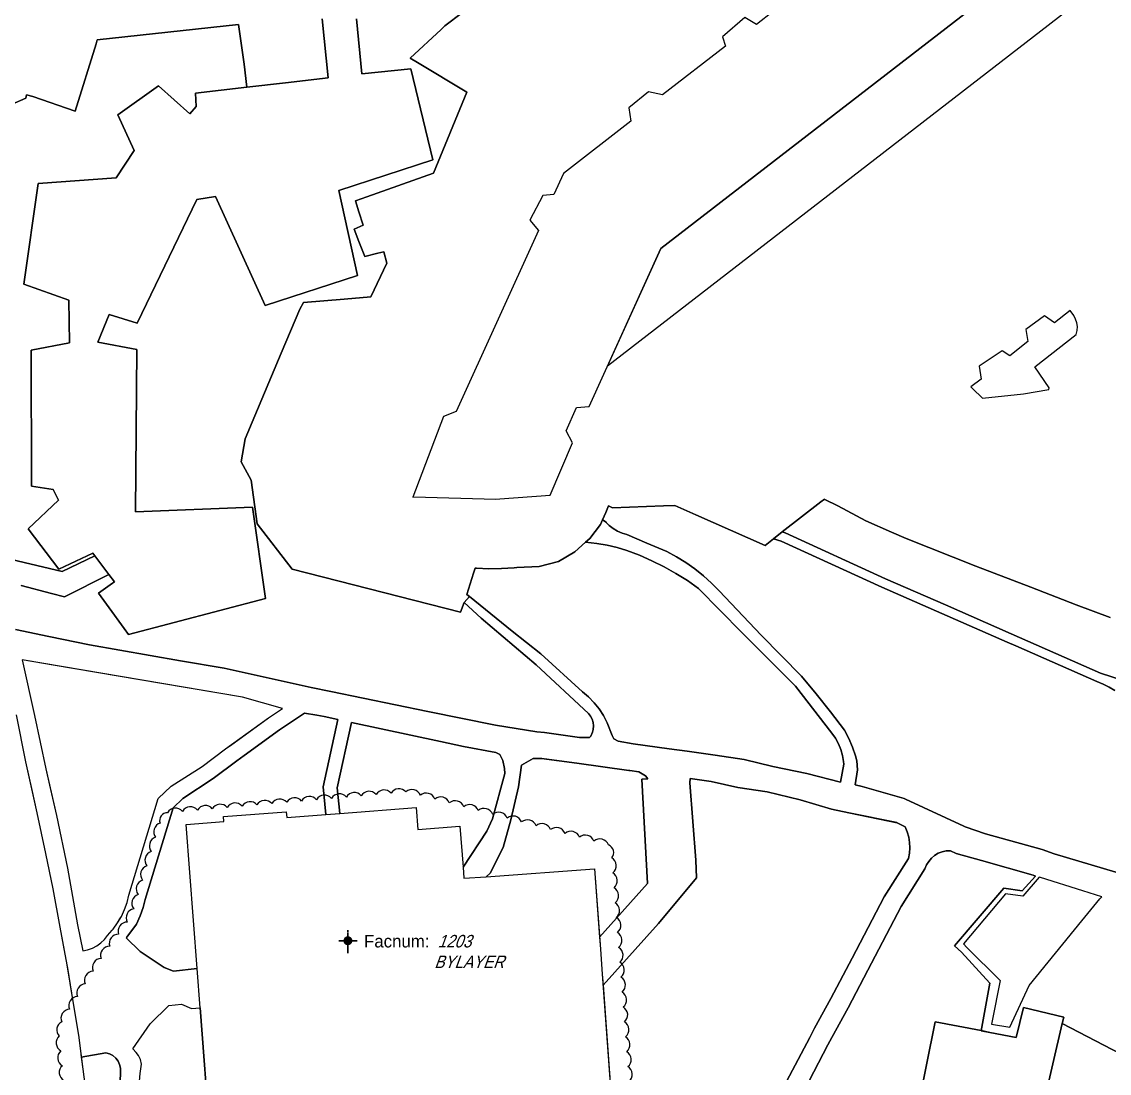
# Model space of a CAD drawing. Header units: inches. Extents: x 1273557 to 1282364, y 239587 to 246310.
# Drawn here: x 1277846.5 to 1278210.1, y 242795.3 to 243147 of the extents above; entities that cross this region are included whole.
import ezdxf
from ezdxf.enums import TextEntityAlignment as Align

# ---------------------------------------------------------------- set-up
doc = ezdxf.new("R2010")
doc.units = ezdxf.units.IN
doc.header["$MEASUREMENT"] = 0
doc.linetypes.add('DASHED2', pattern=[0.375, 0.25, -0.125])
doc.layers.add('BLDG-DATA', color=159, linetype='DASHED2', lineweight=30)
for name, color, linetype in [('BLDG-UW', 231, 'Continuous'), ('GRASS', 3, 'Continuous'), ('PATH', 253, 'Continuous'), ('PATH-ISLAND', 252, 'Continuous'), ('PRKG-UW', 6, 'Continuous'), ('PRKG-UW-ISLAND', 40, 'Continuous'), ('PRKG-UW-UG', 30, 'Continuous'), ('REV-2013', 1, 'Continuous'), ('STREET-UW', 50, 'Continuous')]:
    doc.layers.add(name, color=color, linetype=linetype)
doc.styles.add('SS_LITE', font='FRABK.TTF', dxfattribs={"height": 16})

# ---------------------------------------------------------------- blocks, each defined once
blk = doc.blocks.new('*U1')
for p, q in [((-3.08, 0), (3.08, 0)), ((0, 3.55), (0, -4.2))]:
    blk.add_line(p, q)
at = {"const_width": 1.5}
blk.add_lwpolyline([(-0.75, 0, 1), (0.75, 0, 1)], format="xyb", close=True, dxfattribs=at)
at = {"layer": 'BLDG-DATA', "color": 1, "style": 'SS_LITE'}
blk.add_text('Facnum:', height=4.2, dxfattribs=at).set_placement((27.26, -2.25), align=Align.RIGHT)
at = {"layer": 'BLDG-DATA', "color": 7, "style": 'SS_LITE', "oblique": 20, "width": 0.9, "flags": 8}
for tag, p in [('FACNUM', (29.98, -2.25)), ('OBJECT', (28.84, -9.16))]:
    blk.add_attdef(tag, p, '', height=4.2, dxfattribs=at)

msp = doc.modelspace()

# ---------------------------------------------------------------- linework, layer by layer
at = {"layer": 'BLDG-UW'}
for points in [[(1277946.94, 243148.01), (1277948.92, 243128.24), (1277948.92, 243128.24), (1277948.92, 243128.24), (1277934.65, 243126.58), (1277921.75, 243125.08), (1277904.54, 243123.07), (1277904.78, 243118.67), (1277902.72, 243116.2), (1277902.72, 243116.2), (1277892.17, 243125.61), (1277878.56, 243115.84), (1277884.03, 243103.99), (1277877.99, 243094.85), (1277851.92, 243092.94), (1277847.19, 243059.18), (1277862.15, 243053.91), (1277862.15, 243053.91), (1277862.15, 243053.91), (1277862.45, 243039.59), (1277849.63, 243037.15), (1277849.68, 242991.65), (1277856.96, 242990.51), (1277858.77, 242986.97), (1277848.61, 242977.44), (1277858.91, 242963.95), (1277870.19, 242969.24), (1277870.88, 242968.33), (1277875.6, 242962.07), (1277877.43, 242959.64), (1277876.85, 242959.23), (1277872.14, 242955.9), (1277875.72, 242950.92), (1277880.66, 242944.06), (1277882.13, 242942.01), (1277882.13, 242942.01), (1277927.98, 242954.04), (1277923.62, 242984.64), (1277884.5, 242983.1), (1277884.5, 242983.1), (1277884.5, 242983.1), (1277884.92, 243037.4), (1277871.87, 243039.88), (1277875.64, 243049.12), (1277875.64, 243049.12), (1277875.64, 243049.12), (1277885.11, 243046.15), (1277904.98, 243087.5), (1277911.29, 243088.58), (1277911.29, 243088.58), (1277911.29, 243088.58), (1277927.87, 243052.12), (1277958.78, 243062.13), (1277952.52, 243090.59), (1277952.52, 243090.59), (1277952.52, 243090.59), (1277983.88, 243100.86), (1277976.61, 243131.31), (1277960.21, 243129.55), (1277958.39, 243147.97)], [(1277909.36, 242774.63), (1277906.1, 242817.22), (1277905.1, 242830.28), (1277901.4, 242878.48), (1277914.09, 242879.45), (1277913.96, 242881.15), (1277934.91, 242882.75), (1277935.06, 242880.87), (1277948.14, 242881.87), (1277952.8, 242882.23), (1277978.35, 242884.18), (1277978.91, 242876.81), (1277993, 242877.89), (1277994.05, 242864.19), (1277994.33, 242860.51), (1278001.74, 242861.05), (1278038.01, 242863.68), (1278039.96, 242836.84), (1278040.57, 242828.4), (1278045, 242767.46)], [(1278188.08, 242784.96), (1278194.39, 242811.93), (1278194.9, 242814.09), (1278181.39, 242817.28), (1278179.03, 242807.28), (1278170.2, 242808.98), (1278167.27, 242809.55), (1278151.91, 242812.52), (1278143.38, 242770.41)]]:
    msp.add_lwpolyline(points, dxfattribs=at)
at = {"layer": 'GRASS'}
for points in [[(1277844.35, 242943.71), (1277855.49, 242941.39), (1277869.17, 242938.55), (1277899.49, 242933.28), (1277914.13, 242930.74), (1277943.25, 242924.38), (1277949.83, 242923.02), (1277982.24, 242916.35), (1278004.85, 242911.7), (1278018.73, 242909.46), (1278021.28, 242909.3), (1278032.95, 242907.55), (1278036.3, 242907.64), (1278036.73, 242908.1), (1278037.26, 242909.4), (1278037.51, 242910.33), (1278037.6, 242911.47), (1278037.49, 242912.6), (1278037.18, 242913.69), (1278036.68, 242914.71), (1278036.01, 242915.63), (1278018.53, 242931.88), (1278000.03, 242947.47), (1277994.38, 242952.71), (1277993.2, 242949.55), (1277936.89, 242963.85), (1277925.2, 242979.12), (1277923.18, 242993.63), (1277919.84, 242999.8), (1277921.14, 243007.52), (1277933.25, 243036.19), (1277939.45, 243050.87), (1277940.73, 243053.09), (1277954.25, 243054.26), (1277963.23, 243055.03), (1277968.55, 243066.24), (1277967.51, 243070.08), (1277965.57, 243069.58), (1277961.19, 243068.44), (1277959.2, 243073.5), (1277957.59, 243077.61), (1277960.65, 243079), (1277959.23, 243083.43), (1277958.04, 243087.15), (1277961.83, 243088.49), (1277984.19, 243096.41), (1277995.26, 243123.43), (1277978.8, 243133.41), (1277976.38, 243134.88), (1277986.66, 243144.43), (1277987.93, 243145.6), (1277993.87, 243150.11)], [(1277838.72, 242968.11), (1277859.94, 242963.17), (1277870.88, 242968.33), (1277870.88, 242968.33), (1277870.19, 242969.24), (1277858.91, 242963.95), (1277848.61, 242977.44), (1277858.77, 242986.97), (1277856.96, 242990.51), (1277849.68, 242991.65), (1277849.63, 243037.15), (1277862.45, 243039.59), (1277862.15, 243053.91), (1277847.19, 243059.18), (1277851.92, 243092.94), (1277877.99, 243094.85), (1277884.03, 243103.99), (1277878.56, 243115.84), (1277892.17, 243125.61), (1277902.72, 243116.2), (1277904.78, 243118.67), (1277904.54, 243123.07), (1277921.76, 243125.08), (1277920.82, 243132.84), (1277918.95, 243146.14), (1277871.73, 243140.91), (1277871.32, 243139.59), (1277864.29, 243117.06), (1277850.17, 243122.06), (1277848.08, 243122.56), (1277847.79, 243121.44), (1277843.26, 243119.48)], [(1277958.39, 243147.97), (1277960.21, 243129.55), (1277976.61, 243131.31), (1277983.88, 243100.86), (1277952.52, 243090.59), (1277958.78, 243062.13), (1277927.87, 243052.12), (1277911.29, 243088.58), (1277904.98, 243087.5), (1277885.11, 243046.15), (1277875.64, 243049.12), (1277871.87, 243039.88), (1277884.92, 243037.4), (1277884.5, 242983.1), (1277923.62, 242984.64), (1277927.98, 242954.04), (1277882.13, 242942.01), (1277880.66, 242944.06), (1277875.72, 242950.92), (1277872.14, 242955.9), (1277876.85, 242959.23), (1277877.43, 242959.64), (1277875.6, 242962.07), (1277860.77, 242954.7), (1277856.45, 242955.82), (1277846.26, 242958.42)], [(1278212.01, 242923.29), (1278210.11, 242924.45), (1278208.1, 242925.4), (1278205.99, 242926.31), (1278178.9, 242938.21), (1278175.98, 242939.49), (1278154.08, 242949.09), (1278134.04, 242957.83), (1278100.44, 242973.23), (1278097.8, 242974.04), (1278095.01, 242971.86), (1278071.9, 242982.06), (1278064.86, 242985.15), (1278061.09, 242985.14), (1278044, 242984.42), (1278042.61, 242985.1), (1278041.72, 242982.87), (1278040.66, 242980.42), (1278041.91, 242979.64), (1278041.86, 242979.52), (1278042.89, 242978.49), (1278044.22, 242977.46), (1278045.67, 242976.6), (1278047.2, 242975.93), (1278048.8, 242975.46), (1278055.47, 242972.57), (1278062.17, 242969.8), (1278065.42, 242968.06), (1278068.55, 242966.12), (1278071.55, 242964.01), (1278074.42, 242961.71), (1278077.14, 242959.24), (1278079.71, 242956.62), (1278093.74, 242941.81), (1278107.23, 242928.12), (1278112.11, 242922.17), (1278116.91, 242916.15), (1278121.63, 242910.04), (1278123.08, 242907.27), (1278124.3, 242904.39), (1278125.28, 242901.42), (1278125.66, 242899.84), (1278125.98, 242896.82), (1278125.14, 242891.81), (1278127.46, 242891.16), (1278141.51, 242887.15), (1278142, 242887.01), (1278161.45, 242877.9), (1278161.93, 242877.73), (1278168.69, 242875.37), (1278187.66, 242870.09), (1278191.67, 242868.65), (1278212.28, 242862.59)], [(1278210.45, 242947.77), (1278199.1, 242952.03), (1278183.91, 242957.91), (1278165.46, 242964.89), (1278142.18, 242974.11), (1278137.31, 242976.29), (1278128.77, 242980.11), (1278119.39, 242985.1), (1278114.99, 242987.26), (1278114.85, 242987.34), (1278113.62, 242986.4), (1278100.79, 242976.38), (1278101.74, 242976.06), (1278135.31, 242960.67), (1278155.33, 242951.94), (1278177.26, 242942.32), (1278180.15, 242941.06), (1278207.24, 242929.16), (1278214.74, 242926.71)], [(1278099.34, 242787.07), (1278109.96, 242807.29), (1278111.59, 242810.4), (1278117, 242820.28), (1278124.09, 242833.81), (1278134.85, 242854.32), (1278142.93, 242867.17), (1278143.27, 242868.93), (1278143.4, 242870.72), (1278143.33, 242872.51), (1278143.06, 242874.29), (1278142.58, 242876.02), (1278141.91, 242877.69), (1278139.23, 242879.1), (1278139.06, 242879.14), (1278123.02, 242882.4), (1278117.21, 242883.66), (1278106.72, 242886.71), (1278095.77, 242889.44), (1278085.92, 242890.91), (1278076.98, 242892.92), (1278069.92, 242893.93), (1278069.9, 242892.49), (1278071.83, 242866.52), (1278072.14, 242860.66), (1278059.42, 242845.34), (1278040.83, 242824.79), (1278045, 242767.46)], [(1278143.38, 242770.41), (1278151.91, 242812.52), (1278167.27, 242809.55), (1278167.3, 242809.54), (1278170.17, 242825.39), (1278160.71, 242835.78), (1278158.33, 242837.9), (1278174.89, 242857.22), (1278181.03, 242856.28), (1278185.44, 242861.26), (1278184.65, 242861.51), (1278167.36, 242866.41), (1278158.87, 242868.75), (1278156.99, 242869.74), (1278155.59, 242869.68), (1278154.22, 242869.39), (1278152.92, 242868.87), (1278151.71, 242868.16), (1278150.64, 242867.25), (1278149.73, 242866.18), (1278149.01, 242864.98), (1278148.49, 242863.67), (1278140.55, 242851.04), (1278129.4, 242829.79), (1278122.79, 242817.18), (1278117.38, 242807.3), (1278116.05, 242804.76), (1278105.14, 242783.98)], [(1278278.6, 242781.8), (1278252.21, 242803.45), (1278249.84, 242805.39), (1278244.82, 242809.58), (1278245.22, 242809.72), (1278245.01, 242814.28), (1278240.95, 242814.24), (1278240.06, 242813.56), (1278240.08, 242811.51), (1278234.5, 242811.28), (1278227.01, 242810.98), (1278227.01, 242812.07), (1278225.81, 242813.3), (1278223.06, 242813.47), (1278221.3, 242811.86), (1278221.28, 242808.9), (1278213.92, 242801.74), (1278202.71, 242807.6), (1278194.4, 242811.94), (1278188.08, 242784.96)], [(1277879.42, 242791.12), (1277879.49, 242796.99), (1277879.2, 242798.23), (1277878.65, 242799.38), (1277877.87, 242800.39), (1277876.9, 242801.21), (1277875.77, 242801.82), (1277874.55, 242802.17), (1277866.34, 242800.65), (1277866.86, 242796.64), (1277869.6, 242776.16)]]:
    msp.add_lwpolyline(points, dxfattribs=at)
for points in [[(1278191.77, 243046.3), (1278188.45, 243048.63), (1278182.17, 243044.06), (1278182.86, 243040.11), (1278176.91, 243035.31), (1278174.25, 243036.95), (1278166.61, 243031.85), (1278167.29, 243027.45), (1278163.87, 243024.84), (1278164.34, 243024.32), (1278167.78, 243021.05), (1278181.46, 243022.58), (1278189.93, 243023.98), (1278190, 243024.6), (1278185.26, 243031.6), (1278199.1, 243042.42), (1278199.39, 243043.7), (1278199.45, 243045.02), (1278199.28, 243046.33), (1278198.88, 243047.58), (1278198.27, 243048.75), (1278197.03, 243050.39)], [(1278105.24, 242924.8), (1278087.25, 242942.74), (1278072.77, 242957.46), (1278069.06, 242960.07), (1278065.23, 242962.49), (1278061.27, 242964.72), (1278057.21, 242966.74), (1278053.05, 242968.55), (1278048.81, 242970.15), (1278045.53, 242971.11), (1278042.18, 242971.89), (1278038.79, 242972.47), (1278036.9, 242972.68), (1278034.99, 242972.89), (1278031.41, 242969.75), (1278025.94, 242966.43), (1278019.46, 242964.76), (1278012.05, 242964.47), (1278011.1, 242964.36), (1278006.9, 242964.1), (1278002.69, 242964.04), (1277998.49, 242964.19), (1277998.04, 242964.22), (1277997.49, 242962.56), (1277995.25, 242955.47), (1277996.13, 242954.76), (1278010.5, 242943.22), (1278020.04, 242935.62), (1278033.93, 242922.87), (1278035.97, 242921.16), (1278037.84, 242919.25), (1278039.52, 242917.17), (1278040.98, 242914.93), (1278042.22, 242912.56), (1278043.91, 242908.26), (1278044.44, 242907.21), (1278045.87, 242906.37), (1278050.92, 242905.44), (1278062.97, 242903.81), (1278069.02, 242902.99), (1278078.31, 242901.65), (1278088.05, 242900.19), (1278097.66, 242897.94), (1278108.95, 242895.54), (1278120.21, 242892.63), (1278121.32, 242898.66), (1278121.28, 242899.53), (1278120.93, 242901.58), (1278120.36, 242903.58), (1278119.56, 242905.51), (1278118.55, 242907.33), (1278117.34, 242909.02)], [(1277892.1, 242887.15), (1277896.47, 242891.31), (1277906.74, 242897.92), (1277914.63, 242903.8), (1277928.92, 242914.14), (1277933.62, 242917.32), (1277920.23, 242921.12), (1277846.63, 242933.56), (1277850.68, 242914.99), (1277854.52, 242897.13), (1277858.04, 242881.56), (1277861.75, 242863.89), (1277865.12, 242844.98), (1277866.83, 242836.26), (1277868.48, 242836.58), (1277870.07, 242837.13), (1277871.56, 242837.9), (1277872.92, 242838.87), (1277874.13, 242840.03), (1277875.15, 242841.34), (1277876.7, 242843.14), (1277877.06, 242843.51), (1277878.51, 242845.56), (1277879.76, 242847.74), (1277880.81, 242850.04), (1277881.66, 242852.42), (1277882.28, 242854.88)], [(1277948.14, 242881.87), (1277947.24, 242891.08), (1277952.12, 242913.63), (1277947.62, 242914.59), (1277945.17, 242915.12), (1277940.98, 242915.76), (1277932.65, 242910.12), (1277918.36, 242899.78), (1277910.47, 242893.9), (1277900.37, 242887.21), (1277897.08, 242884.08), (1277887.73, 242853.36), (1277887.07, 242850.78), (1277886.06, 242847.91), (1277884.79, 242845.15), (1277884.63, 242844.88), (1277881.65, 242840.81), (1277881.39, 242840.56), (1277886.07, 242836.05), (1277894.07, 242830.69), (1277897.23, 242829.48), (1277905.1, 242830.28), (1277901.4, 242878.48), (1277914.09, 242879.45), (1277913.96, 242881.15), (1277934.91, 242882.75), (1277935.06, 242880.87)], [(1277978.35, 242884.18), (1277978.91, 242876.81), (1277993, 242877.89), (1277994.05, 242864.19), (1277994.05, 242864.19), (1278002, 242876.26), (1278003.89, 242880.37), (1278007.95, 242895.55), (1278007.88, 242897.24), (1278007.38, 242899.95), (1278006.31, 242901.88), (1278004.97, 242902.59), (1277994.13, 242904.64), (1277986.44, 242906.28), (1277956.69, 242912.65), (1277951.96, 242890.81), (1277952.8, 242882.23)], [(1278053.81, 242893.68), (1278055.78, 242893.79), (1278054.99, 242894.74), (1278052.78, 242896.11), (1278049.8, 242896.55), (1278049.43, 242896.6), (1278032.11, 242898.99), (1278020.33, 242900.53), (1278020.2, 242900.55), (1278017.51, 242900.61), (1278013.53, 242898.35), (1278012.57, 242891.07), (1278009.98, 242880.06), (1278007.41, 242870.85), (1278003.1, 242862.26), (1278003.1, 242862.26), (1278001.74, 242861.05), (1278038.01, 242863.68), (1278039.67, 242840.81), (1278055.68, 242858.77)], [(1278173.63, 242826.37), (1278170.98, 242812.8), (1278170.72, 242811.75), (1278176.88, 242810.68), (1278183.32, 242824.63), (1278200.93, 242846.26), (1278206.95, 242853.6), (1278207.64, 242854.35), (1278201.24, 242856.32), (1278187.11, 242860.74), (1278186.63, 242860.89), (1278181.26, 242854.51), (1278175.45, 242855.33), (1278161.32, 242838.58), (1278162.5, 242837.41)], [(1277906.65, 242762.19), (1277906.6, 242762.19), (1277888, 242762.18), (1277887.54, 242771.52), (1277885.48, 242788.85), (1277886.08, 242795.26), (1277886.49, 242798.29), (1277886.19, 242799.87), (1277885.54, 242801.23), (1277884.67, 242802.26), (1277883.57, 242803.41), (1277889.39, 242811.78), (1277895.6, 242817.93), (1277899.87, 242818.44), (1277903.25, 242816.99), (1277906.1, 242817.22), (1277906.1, 242817.22), (1277909.36, 242774.63), (1277909.6, 242771.52), (1277909.83, 242768.5), (1277906.19, 242768.22)]]:
    msp.add_lwpolyline(points, close=True, dxfattribs=at)
at = {"layer": 'PATH'}
for points in [[(1277843.26, 243119.48), (1277847.79, 243121.44), (1277848.08, 243122.56), (1277850.17, 243122.06), (1277864.29, 243117.06), (1277871.32, 243139.59), (1277871.73, 243140.91), (1277918.95, 243146.14), (1277920.82, 243132.84), (1277921.75, 243125.08), (1277934.65, 243126.58), (1277948.92, 243128.24), (1277946.94, 243148.01)], [(1278212.28, 242862.59), (1278191.67, 242868.65), (1278187.66, 242870.09), (1278168.69, 242875.37), (1278161.93, 242877.73), (1278161.45, 242877.9), (1278142, 242887.01), (1278141.51, 242887.15), (1278127.46, 242891.16), (1278125.14, 242891.81), (1278125.98, 242896.82), (1278125.66, 242899.84), (1278125.28, 242901.42), (1278124.3, 242904.39), (1278123.08, 242907.27), (1278121.63, 242910.04), (1278116.91, 242916.15), (1278112.11, 242922.17), (1278107.23, 242928.12), (1278093.74, 242941.81), (1278079.71, 242956.62), (1278077.14, 242959.24), (1278074.42, 242961.71), (1278071.55, 242964.01), (1278068.55, 242966.12), (1278065.42, 242968.06), (1278062.17, 242969.8), (1278055.47, 242972.57), (1278048.8, 242975.46), (1278047.2, 242975.93), (1278045.67, 242976.6), (1278044.22, 242977.46), (1278042.89, 242978.49), (1278041.86, 242979.52), (1278041.91, 242979.64), (1278040.66, 242980.42), (1278040, 242978.89), (1278036.44, 242974.17), (1278034.99, 242972.89), (1278036.9, 242972.68), (1278038.79, 242972.47), (1278042.18, 242971.89), (1278045.53, 242971.11), (1278048.81, 242970.15), (1278053.05, 242968.55), (1278057.21, 242966.74), (1278061.27, 242964.72), (1278065.23, 242962.49), (1278069.06, 242960.07), (1278072.77, 242957.46), (1278087.25, 242942.74), (1278105.24, 242924.8), (1278117.34, 242909.02), (1278118.55, 242907.33), (1278119.56, 242905.51), (1278120.36, 242903.58), (1278120.93, 242901.58), (1278121.28, 242899.53), (1278121.32, 242898.66), (1278120.21, 242892.63), (1278108.95, 242895.54), (1278097.66, 242897.94), (1278088.05, 242900.19), (1278078.31, 242901.65), (1278069.02, 242902.99), (1278062.97, 242903.81), (1278050.92, 242905.44), (1278045.87, 242906.37), (1278044.44, 242907.21), (1278043.91, 242908.26), (1278042.22, 242912.56), (1278040.98, 242914.93), (1278039.52, 242917.17), (1278037.84, 242919.25), (1278035.97, 242921.16), (1278033.93, 242922.87), (1278020.04, 242935.62), (1278010.5, 242943.22), (1277996.13, 242954.76), (1277994.38, 242952.71), (1278000.03, 242947.47), (1278018.53, 242931.88), (1278036.01, 242915.63), (1278036.68, 242914.71), (1278037.18, 242913.69), (1278037.49, 242912.6), (1278037.6, 242911.47), (1278037.51, 242910.33), (1278037.26, 242909.4), (1278036.73, 242908.1), (1278036.3, 242907.64), (1278032.95, 242907.55), (1278021.28, 242909.3), (1278018.73, 242909.46), (1278004.85, 242911.7), (1277982.24, 242916.35), (1277949.83, 242923.02), (1277943.25, 242924.38), (1277914.13, 242930.74), (1277899.49, 242933.28), (1277869.17, 242938.55), (1277855.49, 242941.39), (1277844.35, 242943.71)], [(1278214.74, 242926.71), (1278207.24, 242929.16), (1278180.15, 242941.06), (1278177.26, 242942.32), (1278155.33, 242951.94), (1278135.31, 242960.67), (1278101.74, 242976.06), (1278100.79, 242976.38), (1278097.8, 242974.04), (1278100.44, 242973.23), (1278134.04, 242957.83), (1278154.08, 242949.09), (1278175.98, 242939.49), (1278178.9, 242938.21), (1278205.99, 242926.31), (1278208.1, 242925.4), (1278210.11, 242924.45), (1278212.01, 242923.29)], [(1277846.26, 242958.42), (1277856.45, 242955.82), (1277860.77, 242954.7), (1277875.6, 242962.07), (1277870.88, 242968.33), (1277859.94, 242963.17), (1277838.72, 242968.11)], [(1277886.08, 242795.26), (1277886.49, 242798.29), (1277886.19, 242799.87), (1277885.54, 242801.23), (1277884.67, 242802.26), (1277883.57, 242803.41), (1277889.39, 242811.78), (1277895.6, 242817.93), (1277899.87, 242818.44), (1277903.25, 242816.99), (1277906.1, 242817.22), (1277905.1, 242830.28), (1277897.23, 242829.48), (1277894.07, 242830.69), (1277886.07, 242836.05), (1277881.39, 242840.56), (1277881.65, 242840.81), (1277883.88, 242843.85), (1277884.63, 242844.88), (1277884.79, 242845.15), (1277886.06, 242847.91), (1277887.07, 242850.78), (1277887.73, 242853.36), (1277897.08, 242884.08), (1277900.37, 242887.21), (1277910.47, 242893.9), (1277918.36, 242899.78), (1277920.84, 242901.57), (1277932.65, 242910.12), (1277940.98, 242915.76), (1277945.17, 242915.12), (1277947.62, 242914.59), (1277952.12, 242913.63), (1277947.24, 242891.08), (1277948.14, 242881.87), (1277952.8, 242882.23), (1277951.96, 242890.81), (1277956.69, 242912.65), (1277986.44, 242906.28), (1277994.13, 242904.64), (1278004.97, 242902.59), (1278006.31, 242901.88), (1278007.38, 242899.95), (1278007.88, 242897.24), (1278007.95, 242895.55), (1278003.89, 242880.37), (1278002, 242876.26), (1277994.05, 242864.19), (1277994.33, 242860.51), (1278001.74, 242861.05), (1278003.1, 242862.26), (1278007.41, 242870.85), (1278009.98, 242880.06), (1278012.57, 242891.07), (1278013.53, 242898.35), (1278017.51, 242900.61), (1278020.21, 242900.55), (1278032.11, 242898.99), (1278049.43, 242896.6), (1278049.8, 242896.55), (1278052.78, 242896.11), (1278054.99, 242894.74), (1278055.78, 242893.79), (1278053.81, 242893.68), (1278055.68, 242858.77), (1278039.67, 242840.81), (1278039.96, 242836.83), (1278040.58, 242828.4), (1278040.83, 242824.79), (1278059.42, 242845.34), (1278072.14, 242860.66), (1278071.83, 242866.52), (1278069.9, 242892.49), (1278069.92, 242893.93), (1278076.98, 242892.92), (1278085.92, 242890.91), (1278095.77, 242889.44), (1278106.72, 242886.71), (1278117.21, 242883.66), (1278123.02, 242882.4), (1278139.22, 242879.11), (1278141.91, 242877.69), (1278142.58, 242876.02), (1278143.06, 242874.29), (1278143.33, 242872.51), (1278143.4, 242870.72), (1278143.27, 242868.93), (1278142.93, 242867.17), (1278134.85, 242854.32), (1278124.09, 242833.81), (1278117, 242820.28), (1278111.59, 242810.4), (1278109.96, 242807.29), (1278099.34, 242787.07)], [(1277844.54, 242915.2), (1277847.72, 242899.42), (1277849.7, 242890.56), (1277851.53, 242882.38), (1277854.44, 242868.84), (1277856.8, 242856.97), (1277859.23, 242844.18), (1277860.91, 242835.11), (1277861.57, 242831.56), (1277861.75, 242830.46), (1277863.11, 242822.03), (1277863.45, 242819.94), (1277865.39, 242808), (1277866.06, 242802.79), (1277866.34, 242800.65), (1277874.55, 242802.17), (1277875.77, 242801.82), (1277876.9, 242801.21), (1277877.87, 242800.39), (1277878.65, 242799.38), (1277879.2, 242798.23), (1277879.49, 242796.99), (1277879.42, 242791.12)], [(1278105.14, 242783.98), (1278116.05, 242804.76), (1278117.38, 242807.3), (1278122.79, 242817.18), (1278129.4, 242829.79), (1278140.55, 242851.04), (1278148.49, 242863.67), (1278149.01, 242864.98), (1278149.73, 242866.18), (1278150.64, 242867.25), (1278151.71, 242868.16), (1278152.92, 242868.87), (1278154.22, 242869.39), (1278155.59, 242869.68), (1278156.99, 242869.74), (1278158.87, 242868.75), (1278167.36, 242866.41), (1278184.65, 242861.51), (1278185.44, 242861.26), (1278181.03, 242856.28), (1278174.89, 242857.22), (1278158.33, 242837.9), (1278160.71, 242835.78), (1278170.17, 242825.39), (1278167.3, 242809.54), (1278170.2, 242808.98), (1278179.03, 242807.28), (1278181.39, 242817.28), (1278194.9, 242814.09), (1278194.4, 242811.94), (1278202.71, 242807.6), (1278213.92, 242801.74)]]:
    msp.add_lwpolyline(points, dxfattribs=at)
at = {"layer": 'PATH-ISLAND'}
for points in [[(1277928.92, 242914.14), (1277933.62, 242917.32), (1277920.23, 242921.12), (1277893.22, 242925.68), (1277856.99, 242931.81), (1277846.63, 242933.56), (1277850.68, 242914.99), (1277854.52, 242897.13), (1277855.75, 242891.69), (1277858.04, 242881.56), (1277861.75, 242863.89), (1277865.12, 242844.98), (1277866.83, 242836.26), (1277868.48, 242836.58), (1277870.07, 242837.13), (1277871.56, 242837.9), (1277872.92, 242838.87), (1277874.13, 242840.03), (1277875.15, 242841.34), (1277876.7, 242843.14), (1277877.06, 242843.51), (1277878.51, 242845.56), (1277879.29, 242846.93), (1277879.76, 242847.74), (1277880.81, 242850.04), (1277881.66, 242852.42), (1277882.28, 242854.88), (1277892.1, 242887.15), (1277896.47, 242891.31), (1277906.74, 242897.92), (1277914.63, 242903.8), (1277916.26, 242904.98)], [(1278200.93, 242846.26), (1278206.95, 242853.6), (1278207.64, 242854.35), (1278201.24, 242856.32), (1278187.11, 242860.74), (1278186.63, 242860.89), (1278181.26, 242854.51), (1278175.45, 242855.33), (1278161.32, 242838.58), (1278162.5, 242837.41), (1278173.63, 242826.37), (1278170.98, 242812.8), (1278170.72, 242811.75), (1278176.88, 242810.68), (1278183.32, 242824.63)]]:
    msp.add_lwpolyline(points, close=True, dxfattribs=at)
at = {"layer": 'PRKG-UW'}
msp.add_lwpolyline([(1277993.87, 243150.11), (1277987.93, 243145.6), (1277986.66, 243144.43), (1277976.38, 243134.88), (1277978.8, 243133.41), (1277995.26, 243123.43), (1277984.19, 243096.41), (1277961.83, 243088.49), (1277958.04, 243087.15), (1277959.23, 243083.43), (1277960.65, 243079), (1277957.59, 243077.61), (1277959.2, 243073.5), (1277961.19, 243068.44), (1277965.57, 243069.58), (1277967.51, 243070.08), (1277968.55, 243066.24), (1277963.23, 243055.03), (1277954.25, 243054.26), (1277940.73, 243053.09), (1277939.45, 243050.87), (1277933.25, 243036.19), (1277921.14, 243007.52), (1277919.84, 242999.8), (1277923.18, 242993.63), (1277925.2, 242979.12), (1277936.89, 242963.85), (1277993.2, 242949.55), (1277994.38, 242952.71), (1277994.38, 242952.71), (1277996.13, 242954.76), (1277995.25, 242955.47), (1277997.49, 242962.56), (1277998.04, 242964.22), (1277998.49, 242964.19), (1278002.69, 242964.04), (1278006.9, 242964.1), (1278011.1, 242964.36), (1278012.05, 242964.47), (1278019.46, 242964.76), (1278025.94, 242966.43), (1278031.41, 242969.75), (1278034.99, 242972.89), (1278034.99, 242972.89), (1278036.44, 242974.17), (1278040, 242978.89), (1278040.66, 242980.42), (1278041.72, 242982.87), (1278042.61, 242985.1), (1278044, 242984.42), (1278061.09, 242985.14), (1278064.86, 242985.15), (1278071.9, 242982.06), (1278095.01, 242971.86), (1278097.8, 242974.04), (1278097.8, 242974.04), (1278100.79, 242976.38), (1278113.62, 242986.4), (1278114.85, 242987.34), (1278114.99, 242987.26), (1278119.39, 242985.1), (1278128.77, 242980.11), (1278137.31, 242976.29), (1278142.18, 242974.11), (1278165.46, 242964.89), (1278183.91, 242957.91), (1278199.1, 242952.03), (1278210.45, 242947.77)], dxfattribs=at)
at = {"layer": 'PRKG-UW-ISLAND'}
msp.add_lwpolyline([(1278199.39, 243043.7), (1278199.45, 243045.02), (1278199.28, 243046.33), (1278198.88, 243047.58), (1278198.27, 243048.75), (1278197.03, 243050.39), (1278191.77, 243046.3), (1278188.45, 243048.63), (1278182.17, 243044.06), (1278182.86, 243040.11), (1278176.91, 243035.31), (1278174.25, 243036.95), (1278166.61, 243031.85), (1278167.29, 243027.45), (1278163.87, 243024.84), (1278164.34, 243024.32), (1278167.78, 243021.05), (1278181.46, 243022.58), (1278189.93, 243023.98), (1278190, 243024.6), (1278185.26, 243031.6), (1278199.1, 243042.42)], close=True, dxfattribs=at)
at = {"layer": 'PRKG-UW-UG'}
msp.add_lwpolyline([(1278233.91, 243242.9), (1278230.25, 243246.73), (1278232.56, 243254.68), (1278237.24, 243256.69), (1278254.26, 243317.92), (1278252.28, 243320.11), (1278251.2, 243319.14), (1278200.43, 243294.09), (1278205.2, 243289.65), (1278193.31, 243248.07), (1278188.8, 243246.39), (1278186.46, 243237.58), (1278189.75, 243234.24), (1278166.85, 243153.58), (1278060.13, 243071.19), (1278042.35, 243031.9), (1278211.27, 243162.68)], close=True, dxfattribs=at)
msp.add_lwpolyline([(1278131.92, 243177.43), (1278092.1, 243146.13), (1278088.22, 243148.47), (1278080.77, 243141.91), (1278081.82, 243138.85), (1278060.77, 243122.61), (1278056.08, 243123.62), (1278049.44, 243118.16), (1278050.12, 243113.76), (1278027.58, 243096.21), (1278024.39, 243089.21), (1278020.67, 243088.85), (1278016.32, 243080.64), (1278019.27, 243077.2), (1277991.68, 243016.65), (1277987.49, 243014.95), (1277977.19, 242988.02), (1277977.58, 242988.05), (1278005.02, 242987.34), (1278006.31, 242987.43), (1278023.18, 242988.7), (1278030.63, 243006.18), (1278028.48, 243010.16), (1278031.92, 243017.95), (1278036.19, 243018.29), (1278060.13, 243071.19), (1278166.85, 243153.58)], dxfattribs=at)
at = {"layer": 'REV-2013'}
msp.add_lwpolyline([(1278049.52, 242792.53, 0.520567), (1278049.13, 242797.52, 0.520567), (1278048.74, 242802.5, 0.520567), (1278048.36, 242807.49, 0.520567), (1278047.97, 242812.47, 0.520567), (1278047.59, 242817.46, 0.520567), (1278047.2, 242822.44, 0.520567), (1278046.82, 242827.43, 0.520567), (1278046.43, 242832.41, 0.520567), (1278046.05, 242837.4, 0.520567), (1278045.66, 242842.38, 0.520567), (1278045.28, 242847.37, 0.520567), (1278044.89, 242852.35, 0.520567), (1278044.51, 242857.34, 0.520567), (1278044.12, 242862.32, 0.520567), (1278043.73, 242867.31, 0.520567), (1278042.62, 242871.69, 0.520567), (1278037.78, 242872.96, 0.520567), (1278032.95, 242874.24, 0.520567), (1278028.12, 242875.52, 0.520567), (1278023.28, 242876.79, 0.520567), (1278018.45, 242878.07, 0.520567), (1278013.61, 242879.34, 0.520567), (1278008.78, 242880.62, 0.520567), (1278003.94, 242881.9, 0.520567), (1277999.11, 242883.17, 0.520567), (1277994.28, 242884.45, 0.520567), (1277989.44, 242885.73, 0.520567), (1277984.61, 242887, 0.520567), (1277979.77, 242888.28, 0.520567), (1277974.92, 242889.4, 0.520567), (1277969.94, 242888.97, 0.520567), (1277964.96, 242888.53, 0.520567), (1277959.98, 242888.1, 0.520567), (1277955, 242887.66, 0.520567), (1277950.02, 242887.23, 0.520567), (1277945.04, 242886.79, 0.520567), (1277940.06, 242886.36, 0.520567), (1277935.08, 242885.92, 0.520567), (1277930.09, 242885.49, 0.520567), (1277925.11, 242885.06, 0.520567), (1277920.13, 242884.62, 0.520567), (1277915.15, 242884.19, 0.520567), (1277910.17, 242883.75, 0.520567), (1277905.19, 242883.32, 0.520567), (1277900.21, 242882.88, 0.520567), (1277895.23, 242882.45, 0.520567), (1277892.7, 242878.99, 0.520567), (1277891.23, 242874.21, 0.520567), (1277889.77, 242869.43, 0.520567), (1277888.3, 242864.65, 0.520567), (1277886.84, 242859.87, 0.520567), (1277885.37, 242855.09, 0.520567), (1277883.91, 242850.3, 0.520567), (1277881.76, 242845.87, 0.520567), (1277878.83, 242841.81, 0.520567), (1277875.9, 242837.76, 0.520567), (1277872.97, 242833.71, 0.520567), (1277870.32, 242829.47, 0.520567), (1277867.69, 242825.21, 0.520567), (1277865.07, 242820.96, 0.520567), (1277862.44, 242816.7, 0.520567), (1277859.82, 242812.45, 0.520567), (1277859.01, 242807.78, 0.520567), (1277859.53, 242802.8, 0.520567), (1277860.04, 242797.83, 0.520567), (1277860.56, 242792.86, 0.520567)], format="xyb", dxfattribs=at)
at = {"layer": 'STREET-UW'}
msp.add_lwpolyline([(1277844.54, 242915.2), (1277847.72, 242899.42), (1277851.53, 242882.38), (1277854.44, 242868.84), (1277856.8, 242856.97), (1277859.23, 242844.18), (1277861.57, 242831.56), (1277863.45, 242819.94), (1277865.39, 242808), (1277866.86, 242796.64), (1277869.6, 242776.16)], dxfattribs=at)

# ---------------------------------------------------------------- block references
at = {"layer": 'BLDG-DATA'}
ref = msp.add_blockref('*U1', (1277955.52, 242839.62), dxfattribs=at)
ref.add_attrib('FACNUM', '1203', (1277985.5, 242837.37), dxfattribs={"color": 7, "height": 4.2, "style": 'SS_LITE', "oblique": 20, "width": 0.9})
ref.add_attrib('OBJECT', 'BYLAYER', (1277984.36, 242830.47), dxfattribs={"color": 7, "height": 4.2, "style": 'SS_LITE', "oblique": 20, "width": 0.9})

doc.saveas('drawing.dxf')
